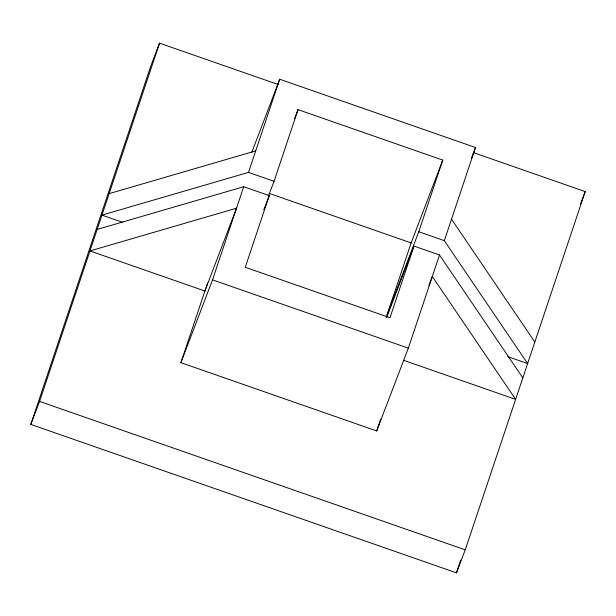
<?xml version="1.0" encoding="UTF-8"?>
<svg xmlns="http://www.w3.org/2000/svg" width="616" height="616" viewBox="0 0 616 616"><rect width="100%" height="100%" fill="white"/><g stroke="black" fill="none" stroke-linecap="round" stroke-linejoin="round"><path stroke-width="0.92" d="M473.565 152.66L585.2 191.591L465.242 549.842L456.456 572.841L30.8 424.409L150.758 66.158L159.544 43.158L278.44 84.615M30.8 424.409L39.586 401.409L159.544 43.158M386.771 317.325L413.975 246.092L439.516 254.993L408.323 348.14L376.707 430.946L180.904 362.67L205.79 288.334M206.09 287.441L207.592 282.96M180.904 362.67L212.52 279.864L243.713 186.717L269.254 195.619L245.26 267.275L389.982 317.74L413.975 246.092M122.776 222.376L101.963 215.115L248.51 172.388L279.702 79.241L475.506 147.517L444.313 240.664L527.619 363.548L507.707 356.61M268.615 195.541L274.051 181.289L298.044 109.64L442.765 160.106L418.772 231.762L387.156 314.568M386.255 317.255L411.142 242.92L442.765 160.106M376.707 430.946L380.65 419.157M456.456 572.841L460.73 560.083M251.821 152.252L279.702 79.241M294.64 118.541L298.044 109.64M263.81 209.871L269.254 195.619M471.425 158.204L475.506 147.517M428.921 285.393L432.317 276.492L515.623 399.376L403.411 360.245M580.472 203.973L585.2 191.591M109.163 193.624L255.709 150.889M97.166 229.445L243.713 186.717M248.51 172.388L274.051 181.289M418.772 231.762L444.313 240.664M269.138 193.393L411.142 242.92M212.52 279.864L408.323 348.14M39.586 401.409L465.242 549.842M451.513 219.173L534.819 342.057M439.516 254.993L522.822 377.877M236.513 208.208L204.897 291.022L89.967 250.943L236.513 208.208"/></g></svg>
